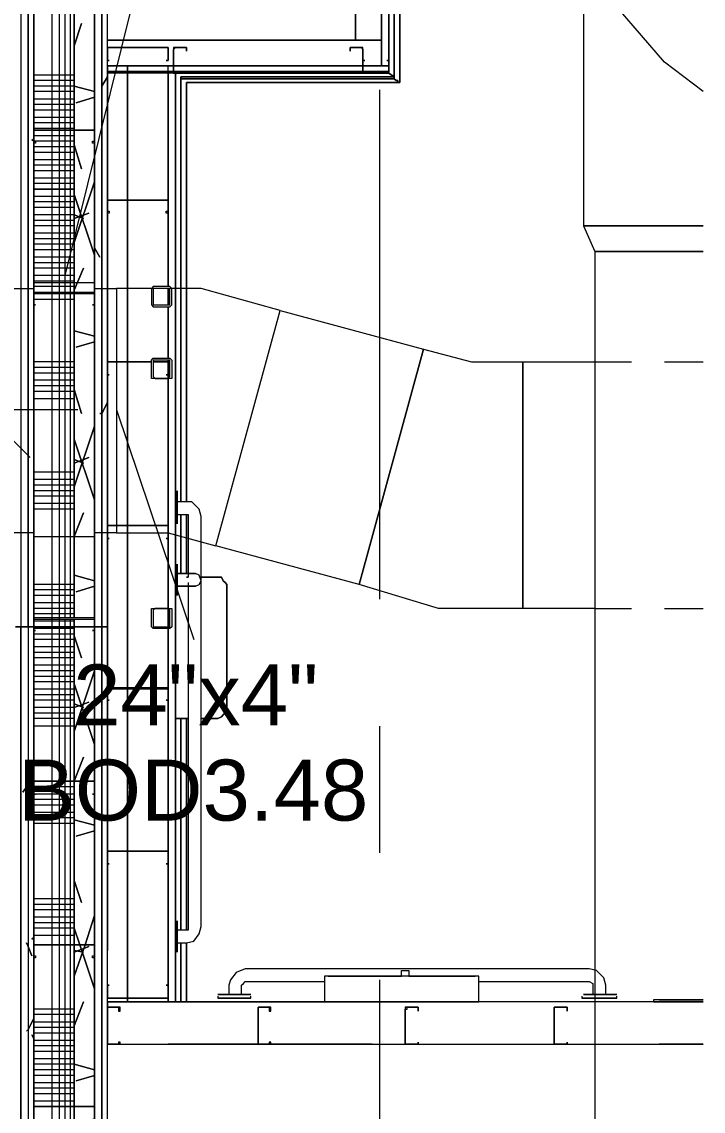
# Model space of a CAD drawing. Header units: metres. Extents: x -2 to 237, y -8 to 52.
# Drawn here: x 54.734 to 56.432, y 29.293 to 32.008 of the extents above; entities that cross this region are included whole.
import ezdxf

# ---------------------------------------------------------------- set-up
doc = ezdxf.new("R2010")
doc.units = ezdxf.units.M
doc.layers.add('HVAC - Ductos', color=5, linetype='Continuous', lineweight=0)
doc.layers.add('PDF2_Text', color=7, linetype='Continuous', lineweight=0)
doc.layers.add('PDF2_Geometry', color=7, linetype='Continuous', lineweight=0, true_color=0xaaaaaa)
doc.styles.add('PDF Helvetica', font='')
doc.styles.get('PDF Helvetica').set_extended_font_data('Helvetica')

msp = doc.modelspace()

# ---------------------------------------------------------------- linework, layer by layer
at = {"layer": 'HVAC - Ductos', "lineweight": 0}
for points in [[(56.4316, 32.7224), (56.1338, 32.7224), (56.1338, 31.4991), (56.4316, 31.4991), (56.1338, 31.4991), (56.1614, 31.435), (56.4317, 31.435), (56.1614, 31.435), (56.1614, 26.4592), (56.4317, 26.4592), (56.1614, 26.4592), (56.1842, 26.3997), (56.4317, 26.3997), (56.1842, 26.3997), (56.1842, 24.8557), (56.4317, 24.8557), (56.1842, 24.8557), (56.1842, 24.8327), (56.4317, 24.8327)], [(54.8418, 31.3754), (55.0113, 32.0581)], [(54.5165, 31.1601), (54.6356, 31.0409), (54.7547, 30.9218)], [(56.1614, 30.5461), (55.9826, 30.5461), (55.9826, 31.1601), (56.1614, 31.1601)], [(56.1614, 31.1601), (56.253, 31.1601)], [(56.3355, 31.1601), (56.4317, 31.1601)], [(54.8739, 31.0409), (54.6356, 31.0409), (54.3974, 31.0409)], [(54.9701, 31.0409), (55.1625, 30.4682)], [(56.1614, 30.5461), (56.253, 30.5461)], [(56.3355, 30.5461), (56.4317, 30.5461)]]:
    msp.add_lwpolyline(points, dxfattribs=at)
for points in [[(54.9151, 30.7248), (54.9151, 31.3571), (54.7639, 31.3571), (54.7639, 30.7248)], [(54.7639, 30.734), (53.5269, 30.734), (53.5269, 31.3433), (54.7639, 31.3433)], [(54.9701, 30.734), (54.9151, 30.734), (54.9151, 31.3433), (54.9701, 31.3433)], [(55.0984, 30.734), (55.2175, 30.7019), (55.3779, 31.2884), (55.7352, 31.1921), (55.5749, 30.6057), (55.2175, 30.7019), (55.3779, 31.2884), (55.1808, 31.3433), (54.9701, 31.3433), (54.9701, 30.734)], [(55.8543, 31.1601), (55.9826, 31.1601), (55.9826, 30.5461), (55.7719, 30.5461), (55.5749, 30.6057), (55.7352, 31.1921)]]:
    msp.add_lwpolyline(points, close=True, dxfattribs=at)
at = {"layer": 'PDF2_Geometry', "lineweight": 0}
for points in [[(54.9472, 30.5003), (54.9472, 32.6812), (55.8269, 32.6812), (55.8498, 32.6812), (55.891, 32.6812), (56.0834, 32.6812), (56.0834, 32.8965), (55.8498, 32.8965), (54.7318, 32.8965), (54.7318, 32.6812), (54.7318, 30.5003), (54.7639, 30.5003), (54.9151, 30.5003)], [(54.9151, 30.5003), (54.9334, 30.5003), (54.9334, 32.6949), (54.9151, 32.6949)], [(54.9334, 30.5003), (54.9472, 30.5003), (54.9472, 32.6812), (54.9334, 32.6812)], [(55.6482, 32.0718), (55.6482, 31.9114)], [(55.1442, 31.9435), (55.1167, 31.9435), (55.1121, 31.9435), (55.1121, 31.939), (55.1121, 31.8794), (55.1167, 31.8794), (55.1442, 31.8794), (55.1442, 31.884), (55.1442, 31.8794), (55.1167, 31.8794), (55.1121, 31.8794), (55.1121, 31.939), (55.1167, 31.9435), (55.1442, 31.9435), (55.1442, 31.9344)], [(55.552, 31.8794), (55.5794, 31.8794), (55.584, 31.8794), (55.584, 31.939), (55.584, 31.9435), (55.5794, 31.9435), (55.552, 31.9435), (55.552, 31.9344), (55.552, 31.9435), (55.5794, 31.9435), (55.584, 31.939), (55.584, 31.8794), (55.5794, 31.8794), (55.552, 31.8794), (55.552, 31.884)], [(54.9518, 31.9114), (54.9472, 31.9114)], [(55.584, 31.9114), (55.584, 31.8794), (55.6436, 31.8794), (55.6482, 31.8794), (55.6482, 31.9114), (55.6436, 31.9114), (55.6482, 31.9114), (55.6482, 31.8794), (55.6436, 31.8794), (55.584, 31.8794), (55.584, 31.9114), (55.5886, 31.9114)], [(55.1304, 31.8702), (55.6619, 31.8702), (55.6482, 31.8794), (55.6619, 31.8702), (55.1304, 31.8702), (55.6619, 31.8702), (55.1304, 31.8702), (55.6619, 31.8702)], [(55.1304, 31.8702), (55.1304, 30.8118), (55.1304, 31.8656), (55.1304, 30.8118)], [(54.7639, 31.7374), (54.9151, 31.7374), (54.9151, 31.7053), (54.9105, 31.7053), (54.9105, 31.7099), (54.9151, 31.7099), (54.9151, 31.7374), (54.7639, 31.7374), (54.7639, 31.7099), (54.7685, 31.7099), (54.7685, 31.7053), (54.7639, 31.7053)], [(54.7639, 31.5907), (54.8647, 31.5907)], [(54.9472, 31.5633), (55.0984, 31.5633), (55.0984, 31.5312), (55.0938, 31.5312), (55.0938, 31.5357), (55.0984, 31.5357), (55.0984, 31.5633), (54.9472, 31.5633), (54.9472, 31.5357), (54.9518, 31.5357), (54.9518, 31.5312), (54.9472, 31.5312)], [(54.9472, 31.1555), (54.9472, 31.5312)], [(54.7639, 31.3296), (54.7639, 31.3342), (54.9151, 31.3342), (54.9151, 31.3296), (54.9151, 31.3021), (54.9105, 31.3021), (54.9151, 31.3021), (54.9151, 31.3296), (54.7639, 31.3296), (54.7639, 31.3021)], [(55.0663, 31.3021), (55.0984, 31.3021), (55.103, 31.3021), (55.103, 31.3066), (55.103, 31.3388), (55.103, 31.3433), (55.0984, 31.3433), (55.0663, 31.3433), (55.0617, 31.3433), (55.0617, 31.3388), (55.0617, 31.3066), (55.0617, 31.3021)], [(55.0984, 31.3021), (55.0984, 31.3433)], [(54.7685, 31.3021), (54.7639, 31.3021)], [(55.0984, 31.1692), (55.0984, 31.2975)], [(55.0572, 31.1601), (55.0572, 31.1646), (55.0617, 31.1692), (55.0663, 31.1692), (55.0984, 31.1692), (55.103, 31.1692), (55.1075, 31.1646), (55.1075, 31.1601), (55.1075, 31.1234), (55.1075, 31.1188), (55.103, 31.1188), (55.0984, 31.1188), (55.0663, 31.1188), (55.0617, 31.1188), (55.0572, 31.1188), (55.0572, 31.1234)], [(55.0663, 31.1188), (55.0984, 31.1188), (55.103, 31.1234), (55.103, 31.1601), (55.103, 31.1646), (55.0984, 31.1646), (55.0663, 31.1646), (55.0617, 31.1646), (55.0617, 31.1601), (55.0617, 31.1234)], [(55.0984, 30.5003), (55.0984, 30.5461), (55.0984, 31.1188), (55.0984, 31.1646), (55.0984, 31.1188), (55.0984, 30.5461)], [(54.9472, 31.1555), (54.9472, 31.1601), (55.0572, 31.1601), (54.9472, 31.1601), (54.9472, 31.1555), (54.9472, 31.1279)], [(55.0984, 31.1601), (55.0984, 31.1555), (55.0984, 31.1279), (55.0938, 31.1279), (55.0984, 31.1279), (55.0984, 31.1555), (55.0984, 31.1601), (55.0617, 31.1601)], [(54.9518, 31.1279), (54.9472, 31.1279)], [(54.9472, 30.7523), (54.9472, 31.1279)], [(55.1213, 30.7568), (55.1213, 30.7614), (55.1213, 30.7752), (55.1213, 30.7981), (55.1213, 30.8164), (55.1213, 30.8302), (55.1213, 30.8393), (55.1213, 30.8302), (55.1213, 30.8164), (55.1213, 30.7981), (55.1213, 30.7752), (55.1213, 30.7614)], [(55.1213, 30.8118), (55.1213, 30.8073), (55.1213, 30.8027), (55.1213, 30.7981), (55.1213, 30.7935), (55.1213, 30.789), (55.1213, 30.7844), (55.1213, 30.789), (55.1213, 30.7935), (55.1213, 30.7981), (55.1213, 30.8027), (55.1213, 30.8073)], [(55.1167, 30.7614), (55.1167, 30.6515)], [(55.1167, 30.7614), (55.1167, 30.6515)], [(55.1304, 30.7798), (55.1304, 30.6332)], [(55.1304, 30.7798), (55.1304, 30.6332)], [(55.1442, 30.7798), (55.1442, 30.6332)], [(54.9472, 30.7523), (55.0984, 30.7523), (55.0984, 30.7202), (55.0938, 30.7202), (55.0984, 30.7202), (55.0984, 30.7523), (54.9472, 30.7523), (54.9472, 30.7202)], [(54.9518, 30.7202), (54.9472, 30.7202)], [(54.9472, 30.3445), (54.9472, 30.7202)], [(55.1213, 30.5781), (55.1213, 30.5827), (55.1213, 30.5965), (55.1213, 30.6148), (55.1213, 30.6378), (55.1213, 30.6515), (55.1213, 30.6561), (55.1213, 30.6515), (55.1213, 30.6378), (55.1213, 30.6148), (55.1213, 30.5965), (55.1213, 30.5827)], [(55.1213, 30.5781), (55.1213, 30.5827), (55.1213, 30.5965), (55.1213, 30.6148), (55.1213, 30.6378), (55.1213, 30.6515), (55.1213, 30.6561), (55.1213, 30.6515), (55.1213, 30.6378), (55.1213, 30.6148), (55.1213, 30.5965), (55.1213, 30.5827)], [(55.1213, 30.6148), (55.1213, 30.6194), (55.1213, 30.624), (55.1213, 30.6286), (55.1213, 30.624), (55.1213, 30.6194), (55.1213, 30.6148), (55.1213, 30.6103), (55.1213, 30.6057), (55.1213, 30.6011), (55.1213, 30.6057), (55.1213, 30.6103), (55.1213, 30.6148), (55.1213, 30.6103), (55.1213, 30.6057), (55.1213, 30.6011), (55.1213, 30.6057), (55.1213, 30.6103), (55.1213, 30.6148), (55.1213, 30.6194), (55.1213, 30.624), (55.1213, 30.6286), (55.1213, 30.624), (55.1213, 30.6194)], [(55.1442, 30.624), (55.1488, 30.624)], [(55.1808, 30.624), (55.2175, 30.624), (55.2221, 30.624), (55.2313, 30.624), (55.2359, 30.6148), (55.2404, 30.6103), (55.245, 30.6057), (55.245, 30.5965), (55.245, 30.2987), (55.245, 30.2941), (55.2404, 30.285), (55.2359, 30.2804), (55.2313, 30.2758), (55.2221, 30.2712), (55.2175, 30.2712), (55.1808, 30.2712), (55.2175, 30.2712), (55.2221, 30.2712), (55.2313, 30.2758), (55.2359, 30.2804), (55.2404, 30.285), (55.245, 30.2941), (55.245, 30.2987), (55.245, 30.5965), (55.245, 30.6057), (55.2404, 30.6103), (55.2359, 30.6148), (55.2313, 30.624), (55.2221, 30.624), (55.2175, 30.624)], [(54.9472, 30.5003), (54.9472, 30.6011), (54.9472, 30.5919)], [(55.0572, 30.5415), (55.0572, 30.5461), (55.0617, 30.5461), (55.0663, 30.5461), (55.0984, 30.5461), (55.103, 30.5461), (55.1075, 30.5461), (55.1075, 30.5415), (55.1075, 30.5049), (55.1075, 30.5003), (55.103, 30.4957), (55.0984, 30.4957), (55.0663, 30.4957), (55.0617, 30.4957), (55.0572, 30.5003), (55.0572, 30.5049)], [(55.0663, 30.5003), (55.0984, 30.5003), (55.103, 30.5003), (55.103, 30.5049), (55.103, 30.5415), (55.0984, 30.5461), (55.0663, 30.5461), (55.0617, 30.5415), (55.0617, 30.5049), (55.0617, 30.5003)], [(54.7639, 30.5186), (54.7639, 30.5232), (54.9151, 30.5232), (54.9151, 30.5186), (54.9151, 30.4911), (54.9105, 30.4911), (54.9151, 30.4911), (54.9151, 30.5186), (54.7639, 30.5186), (54.7639, 30.4911)], [(54.7639, 30.5003), (54.7501, 30.5003), (54.7501, 25.4971), (54.7639, 25.4971)], [(54.7685, 30.4911), (54.7639, 30.4911)], [(54.9334, 25.662), (54.9334, 30.5003), (54.9151, 30.5003), (54.9151, 25.662)], [(54.9472, 25.6804), (54.9472, 30.5003), (54.9334, 30.5003), (54.9334, 25.6804)], [(55.0984, 29.5656), (55.0984, 30.4957)], [(54.9472, 30.3445), (54.9472, 30.3491), (55.0984, 30.3491), (55.0984, 30.3445), (55.0984, 30.317), (55.0938, 30.317), (55.0984, 30.317), (55.0984, 30.3445), (54.9472, 30.3445), (54.9472, 30.317)], [(54.9976, 29.5656), (54.9976, 29.5748), (54.9976, 29.9413), (54.9976, 30.3445), (54.9976, 29.9413), (54.9976, 29.5748)], [(54.9518, 30.317), (54.9472, 30.317)], [(54.9472, 29.9413), (54.9472, 30.317)], [(55.1167, 30.2712), (55.1167, 29.7672)], [(55.1167, 30.2712), (55.1167, 29.7672)], [(55.1488, 30.2712), (55.1167, 30.2712)], [(55.1304, 30.2712), (55.1304, 29.7443)], [(55.1304, 30.2712), (55.1304, 29.7443)], [(55.1442, 30.2712), (55.1442, 29.7443)], [(54.7639, 30.1154), (54.9151, 30.1154), (54.9151, 30.0834), (54.9105, 30.0834), (54.9151, 30.0834), (54.9151, 30.1154), (54.7639, 30.1154), (54.7639, 30.0834)], [(54.7685, 30.0834), (54.7639, 30.0834)], [(54.9472, 29.9413), (55.0984, 29.9413), (55.0984, 29.9093), (55.0938, 29.9093), (55.0984, 29.9093), (55.0984, 29.9413), (54.9472, 29.9413), (54.9472, 29.9093)], [(54.9518, 29.9093), (54.9472, 29.9093)], [(54.9472, 29.6939), (54.9472, 29.9093)], [(55.1213, 29.6893), (55.1213, 29.6939), (55.1213, 29.7077), (55.1213, 29.726), (55.1213, 29.7488), (55.1213, 29.7626), (55.1213, 29.7672), (55.1213, 29.7626), (55.1213, 29.7488), (55.1213, 29.726), (55.1213, 29.7077), (55.1213, 29.6939)], [(55.1213, 29.7122), (55.1213, 29.7168), (55.1213, 29.7214), (55.1213, 29.726), (55.1213, 29.7306), (55.1213, 29.7352), (55.1213, 29.7397), (55.1213, 29.7443), (55.1213, 29.7397), (55.1213, 29.7352), (55.1213, 29.7306), (55.1213, 29.726), (55.1213, 29.7214), (55.1213, 29.7168)], [(54.7639, 29.7077), (54.9151, 29.7077), (54.9151, 29.6756), (54.9105, 29.6756), (54.9105, 29.6802), (54.9151, 29.6802), (54.9151, 29.7077), (54.7639, 29.7077), (54.7639, 29.6802), (54.7685, 29.6802), (54.7685, 29.6756), (54.7639, 29.6756)], [(55.1304, 29.7122), (55.1304, 29.5656)], [(55.1304, 29.7122), (55.1304, 29.5656)], [(55.1442, 29.7122), (55.1442, 29.5656), (55.1396, 29.5656), (55.1442, 29.5656)], [(55.6298, 29.6298), (55.6802, 29.6298)], [(55.0984, 29.5794), (55.0984, 29.5748), (54.9472, 29.5748), (54.9472, 29.5794), (54.9472, 29.6068), (54.9518, 29.6068), (54.9472, 29.6068), (54.9472, 29.5794), (54.9472, 29.5748), (55.0984, 29.5748), (55.0984, 29.5794), (55.0984, 29.6068)], [(55.0938, 29.6068), (55.0984, 29.6068)], [(55.3045, 29.584), (55.3, 29.584), (55.2862, 29.584), (55.2633, 29.584), (55.245, 29.584), (55.2313, 29.584), (55.2221, 29.584), (55.2313, 29.584), (55.245, 29.584), (55.2633, 29.584), (55.2862, 29.584), (55.3, 29.584)], [(55.3045, 29.5748), (55.3, 29.5748), (55.2862, 29.5748), (55.2633, 29.5748), (55.245, 29.5748), (55.2267, 29.5748), (55.2221, 29.5748), (55.2267, 29.5748), (55.245, 29.5748), (55.2633, 29.5748), (55.2862, 29.5748), (55.3, 29.5748)], [(55.2496, 29.584), (55.2541, 29.584), (55.2587, 29.584), (55.2633, 29.584), (55.2679, 29.584), (55.2725, 29.584), (55.2771, 29.584), (55.2725, 29.584), (55.2679, 29.584), (55.2633, 29.584), (55.2587, 29.584), (55.2541, 29.584)], [(56.2163, 29.5748), (56.2117, 29.5748), (56.1934, 29.5748), (56.175, 29.5748), (56.1522, 29.5748), (56.1384, 29.5748), (56.1292, 29.5748), (56.1384, 29.5748), (56.1522, 29.5748), (56.175, 29.5748), (56.1934, 29.5748), (56.2117, 29.5748)], [(56.2163, 29.584), (56.2072, 29.584), (56.1934, 29.584), (56.175, 29.584), (56.1522, 29.584), (56.1384, 29.584), (56.1338, 29.584), (56.1384, 29.584), (56.1522, 29.584), (56.175, 29.584), (56.1934, 29.584), (56.2072, 29.584)], [(56.1888, 29.584), (56.1842, 29.584), (56.1796, 29.584), (56.175, 29.584), (56.1705, 29.584), (56.1659, 29.584), (56.1614, 29.584), (56.1659, 29.584), (56.1705, 29.584), (56.175, 29.584), (56.1796, 29.584), (56.1842, 29.584)], [(56.3675, 29.5702), (56.3629, 29.5702), (56.3583, 29.5702), (56.3538, 29.5702), (56.3492, 29.5702), (56.3446, 29.5702), (56.3492, 29.5702), (56.3538, 29.5702), (56.3583, 29.5702), (56.3629, 29.5702)], [(54.9792, 29.5519), (54.9472, 29.5519), (54.9472, 29.5473), (54.9472, 29.4603), (54.9792, 29.4603), (54.9792, 29.4648), (54.9747, 29.4648), (54.9747, 29.4603), (54.9472, 29.4603), (54.9472, 29.5473), (54.9472, 29.5519), (54.9747, 29.5519), (54.9747, 29.5427), (54.9792, 29.5427)], [(55.3549, 29.5519), (55.3229, 29.5519), (55.3229, 29.5473), (55.3229, 29.4603), (55.3549, 29.4603), (55.3549, 29.4648), (55.3503, 29.4648), (55.3503, 29.4603), (55.3229, 29.4603), (55.3229, 29.5473), (55.3229, 29.5519), (55.3503, 29.5519), (55.3503, 29.5427), (55.3549, 29.5427)], [(55.7215, 29.5519), (55.694, 29.5519), (55.6894, 29.5519), (55.6894, 29.5473), (55.6894, 29.4603), (55.694, 29.4603), (55.7215, 29.4603), (55.7215, 29.4648), (55.7215, 29.4603), (55.694, 29.4603), (55.6894, 29.4603), (55.6894, 29.5473), (55.694, 29.5473), (55.694, 29.5519), (55.7215, 29.5519), (55.7215, 29.5427)], [(56.0926, 29.5519), (56.0606, 29.5519), (56.0606, 29.5473), (56.0606, 29.4603), (56.0926, 29.4603), (56.0926, 29.4648), (56.0926, 29.4603), (56.0606, 29.4603), (56.0606, 29.5473), (56.0606, 29.5519), (56.0926, 29.5519), (56.0926, 29.5427)], [(54.7639, 29.2999), (54.7639, 29.3045), (54.9151, 29.3045), (54.9151, 29.2999), (54.9151, 29.2724), (54.9105, 29.2724), (54.9151, 29.2724), (54.9151, 29.2999), (54.9151, 29.3045), (54.7639, 29.3045), (54.7639, 29.2999), (54.7639, 29.2724)]]:
    msp.add_lwpolyline(points, close=True, dxfattribs=at)
for points in [[(56.0834, 32.6812), (56.0834, 32.8965), (55.8498, 32.8965), (54.7318, 32.8965), (54.7318, 32.8782), (54.7318, 32.8965), (54.7318, 30.5003), (54.7501, 30.5003), (54.7501, 32.8782), (54.7318, 32.8782), (54.7318, 32.6812), (54.7318, 32.7911)], [(56.0834, 32.8782), (55.8498, 32.8782), (54.7501, 32.8782), (54.7501, 32.8644), (54.7501, 32.6812), (54.7501, 30.5003), (54.7501, 25.5108), (54.7501, 25.4971), (56.4316, 25.4971)], [(54.7318, 32.6812), (54.7318, 30.5003), (54.7181, 30.5003), (54.7318, 30.5003), (54.7318, 28.0445), (54.7318, 30.5003), (54.7501, 30.5003), (54.7501, 32.8644), (54.7639, 32.8644), (54.7639, 32.8599), (54.7639, 32.8644), (55.8498, 32.8644), (56.0834, 32.8644)], [(54.7639, 32.8599), (54.7639, 32.8644), (55.8498, 32.8644), (55.8498, 32.8141), (55.9323, 32.8141), (56.0834, 32.8141), (56.0834, 32.7133), (55.8498, 32.7133), (54.9151, 32.7133), (54.8647, 32.7133), (54.9151, 32.7133), (54.9151, 32.6949), (54.9151, 32.6812), (54.9151, 30.5003), (54.9151, 25.662), (54.9151, 25.5612), (55.103, 25.5612)], [(54.7639, 30.5003), (54.7639, 32.6812), (54.7639, 32.8141), (54.7639, 32.8324), (54.7639, 30.5003), (54.7501, 30.5003), (54.7501, 25.4787), (54.7318, 25.4787), (54.7318, 27.9528)], [(54.7639, 32.8141), (54.7639, 30.5003), (54.8647, 30.5003), (54.8647, 30.1154), (54.8647, 29.7077), (54.8647, 29.3045), (54.8647, 28.8967)], [(54.8097, 31.3342), (54.8097, 31.7374), (54.8097, 32.1451), (54.8097, 32.5208), (54.8097, 32.8141)], [(54.8281, 31.3342), (54.8281, 31.7374), (54.8281, 32.1451), (54.8281, 32.5208), (54.8281, 32.8141)], [(54.8418, 31.3342), (54.8418, 31.7374), (54.8418, 32.1451), (54.8418, 32.5208), (54.8418, 32.8141)], [(54.8555, 30.5232), (54.8555, 31.3342), (54.8555, 31.7374), (54.8555, 32.1451), (54.8555, 32.5208), (54.8555, 32.8141)], [(54.8647, 30.5003), (54.8647, 30.5186), (54.8647, 30.5003), (54.9151, 30.5003), (54.9151, 32.7133), (54.8647, 32.7133), (54.8647, 32.5208), (54.8647, 32.1451), (54.8647, 31.7374), (54.8647, 31.3342), (54.8647, 30.5232)], [(54.9334, 25.5612), (54.9334, 25.662), (54.9334, 25.6804), (54.9334, 30.5003), (54.9334, 32.6812), (54.9334, 32.6949), (55.8498, 32.6949), (56.0834, 32.6949)], [(56.4317, 31.8336), (56.3355, 31.9069), (56.2209, 32.0397), (56.1292, 32.1909), (56.0697, 32.3559), (56.0422, 32.53)], [(54.9472, 31.939), (54.9472, 31.9618), (55.5657, 31.9618), (55.5657, 32.1863)], [(55.5657, 32.1863), (55.5657, 31.9618), (55.6298, 31.9618), (55.5657, 31.9618), (54.9472, 31.9618)], [(54.8647, 32.1451), (54.8647, 31.7374), (54.8647, 31.3342), (54.8647, 30.5232), (54.8647, 31.3342), (54.8647, 31.7374), (54.8647, 32.1451)], [(54.9472, 29.5656), (55.1167, 29.5656), (55.1167, 29.6893), (55.1167, 29.5656), (55.1167, 31.8794), (55.1167, 30.8348), (55.1167, 31.8794), (55.584, 31.8794), (55.6482, 31.8794), (55.6482, 31.9618), (55.6482, 32.1085)], [(55.6482, 32.1085), (55.6482, 31.884), (55.6482, 31.8794), (55.584, 31.8794), (55.1167, 31.8794), (54.9472, 31.8794)], [(55.6298, 32.1039), (55.6298, 31.8977), (55.6482, 31.8977), (55.584, 31.8977), (55.1121, 31.8977), (54.9472, 31.8977), (55.1121, 31.8977), (55.584, 31.8977), (55.6298, 31.8977), (55.6298, 31.9618), (55.6298, 32.1039)], [(55.6619, 32.0947), (55.6619, 31.8702), (55.6482, 31.8794), (55.584, 31.8794), (55.2083, 31.8794), (55.584, 31.8794), (55.6482, 31.8794), (55.6619, 31.8702), (55.6619, 32.0947)], [(55.6619, 32.0947), (55.6619, 31.8702), (55.6619, 32.0947), (55.6619, 31.8656), (55.6619, 32.0947), (55.6619, 31.8702), (55.6619, 32.0947), (55.6619, 31.8656), (55.6619, 32.0947), (55.6619, 31.8702), (55.6619, 32.0947)], [(55.6619, 32.0901), (55.6619, 31.8656), (55.6619, 32.0901)], [(55.6756, 32.081), (55.6756, 31.8564), (55.6711, 31.8564), (55.6711, 31.861), (55.6665, 31.861), (55.6619, 31.8656), (55.1304, 31.8656), (55.6619, 31.8656), (55.1304, 31.8656), (55.1304, 30.8118), (55.1304, 31.8656), (55.6619, 31.8656), (55.1304, 31.8656), (55.6619, 31.8656), (55.6665, 31.861), (55.6711, 31.861), (55.6711, 31.8564), (55.6756, 31.8564), (55.1442, 31.8564), (55.1442, 30.8118), (55.1442, 31.8564), (55.6756, 31.8564), (55.6711, 31.8564), (55.6711, 31.861), (55.6665, 31.861), (55.6619, 31.8656), (55.6619, 31.8702), (55.6619, 31.8656), (55.6665, 31.861), (55.6711, 31.861), (55.6711, 31.8564), (55.6756, 31.8564), (55.6756, 32.081)], [(55.6482, 31.9572), (55.6482, 31.8794)], [(55.6482, 31.9572), (55.6482, 31.8794)], [(55.1121, 31.884), (55.0984, 31.884), (55.0984, 31.3479), (55.0663, 31.3479), (55.0617, 31.3479), (55.0572, 31.3433), (55.0572, 31.3388), (55.0572, 31.3066), (55.0572, 31.3021), (55.0617, 31.2975), (55.0663, 31.2975), (55.0984, 31.2975), (55.103, 31.2975), (55.1075, 31.3021), (55.1075, 31.3066), (55.1075, 31.3388), (55.1075, 31.3433), (55.103, 31.3479), (55.0984, 31.3479), (55.0984, 31.8977), (54.9976, 31.8977), (54.9976, 31.5633), (54.9976, 31.1601), (54.9976, 30.7523), (54.9976, 30.3491), (54.9976, 30.7523), (54.9976, 31.1601), (54.9976, 31.5633), (54.9976, 31.8977), (54.9472, 31.8977), (54.9472, 31.5633), (54.9472, 31.8794), (54.9472, 31.9114), (54.9472, 31.939), (54.9472, 31.9435), (55.0984, 31.9435), (55.0984, 31.939), (55.0984, 31.9114), (55.0938, 31.9114), (55.0984, 31.9114), (55.0984, 31.939), (55.0984, 31.9435), (54.9472, 31.9435), (54.9472, 31.939), (54.9472, 31.9114)], [(54.9472, 31.884), (55.1121, 31.884), (55.584, 31.884), (55.6482, 31.884), (55.584, 31.884), (55.1121, 31.884), (54.9472, 31.884), (54.9472, 31.8977)], [(54.9518, 31.9114), (54.9518, 31.9114)], [(55.0938, 31.9114), (55.0938, 31.9114)], [(54.8647, 31.8748), (54.7639, 31.8748)], [(55.1167, 31.884), (55.1167, 31.884)], [(55.1167, 31.8794), (55.1167, 30.8348), (55.1167, 31.8794), (55.1167, 29.5656), (55.1167, 29.6893), (55.1167, 29.5656), (55.607, 29.5656)], [(55.1167, 29.5656), (55.1167, 31.8794), (55.1167, 29.5656)], [(54.8647, 31.861), (54.7639, 31.861)], [(54.8647, 31.8473), (54.7639, 31.8473)], [(55.1304, 31.8702), (55.1304, 30.8118)], [(55.1304, 30.8118), (55.1304, 31.8702)], [(55.1304, 30.8118), (55.1304, 31.8702)], [(55.1304, 30.8118), (55.1304, 31.8702)], [(55.1304, 31.8702), (55.1304, 30.8118)], [(55.1304, 31.8702), (55.1304, 30.8118)], [(55.6619, 31.8702), (55.1304, 31.8702)], [(55.1304, 31.8702), (55.6619, 31.8702)], [(55.1304, 30.8118), (55.1304, 31.8702)], [(55.1304, 31.8702), (55.1304, 30.8118)], [(54.8647, 31.8336), (54.7639, 31.8336)], [(55.6252, 31.8382), (55.6252, 30.569)], [(54.8647, 31.8152), (54.7639, 31.8152)], [(54.8647, 31.8015), (54.7639, 31.8015)], [(54.8647, 31.7878), (54.7639, 31.7878)], [(54.8647, 31.7694), (54.7639, 31.7694)], [(54.8647, 31.7557), (54.7639, 31.7557)], [(54.8647, 31.7419), (54.7639, 31.7419)], [(54.7639, 31.7374), (54.7639, 31.7374)], [(54.7639, 31.7374), (54.7639, 31.7374)], [(54.9151, 31.7374), (54.9151, 31.7374)], [(54.9151, 31.7374), (54.9151, 31.7374)], [(54.8647, 31.7236), (54.7639, 31.7236)], [(54.8647, 31.7099), (54.7639, 31.7099)], [(54.8647, 31.6961), (54.7639, 31.6961)], [(54.8647, 31.6823), (54.7639, 31.6823)], [(54.8647, 31.6641), (54.7639, 31.6641)], [(54.8647, 31.6503), (54.7639, 31.6503)], [(54.8647, 31.6365), (54.7639, 31.6365)], [(54.8647, 31.6182), (54.7639, 31.6182)], [(54.8647, 31.6045), (54.7639, 31.6045)], [(54.8647, 31.5724), (54.7639, 31.5724)], [(54.8647, 31.5587), (54.7639, 31.5587)], [(54.8647, 31.5449), (54.7639, 31.5449)], [(54.9472, 31.5633), (54.9472, 31.5633)], [(54.9472, 31.5633), (54.9472, 31.5633)], [(55.0984, 31.5633), (55.0984, 31.5633)], [(55.0984, 31.5633), (55.0984, 31.5633)], [(54.8647, 31.5266), (54.7639, 31.5266)], [(54.8647, 31.5129), (54.7639, 31.5129)], [(54.8647, 31.4991), (54.7639, 31.4991)], [(54.8647, 31.4808), (54.7639, 31.4808)], [(54.8647, 31.467), (54.7639, 31.467)], [(54.8647, 31.4533), (54.7639, 31.4533)], [(54.8647, 31.4395), (54.7639, 31.4395)], [(54.8647, 31.4212), (54.7639, 31.4212)], [(54.8647, 31.4074), (54.7639, 31.4074)], [(54.8647, 31.3937), (54.7639, 31.3937)], [(54.8647, 31.3754), (54.7639, 31.3754)], [(54.8647, 31.3616), (54.7639, 31.3616)], [(54.8647, 31.3479), (54.7639, 31.3479)], [(54.8647, 31.3296), (54.7639, 31.3296)], [(54.7639, 31.3296), (54.7639, 31.3296)], [(54.8097, 28.4935), (54.8097, 28.8967), (54.8097, 29.3045), (54.8097, 29.7077), (54.8097, 30.1154), (54.8097, 30.5003), (54.8097, 30.5186), (54.8097, 31.3296)], [(54.8281, 28.4935), (54.8281, 28.8967), (54.8281, 29.3045), (54.8281, 29.7077), (54.8281, 30.1154), (54.8281, 30.5003), (54.8281, 30.5186), (54.8281, 31.3296)], [(54.8418, 30.5232), (54.8418, 31.3296)], [(54.9151, 31.3296), (54.9151, 31.3296)], [(54.8647, 31.3158), (54.7639, 31.3158)], [(54.7685, 31.3021), (54.7685, 31.3021)], [(54.9105, 31.3021), (54.9105, 31.3021)], [(54.8647, 31.1601), (54.7639, 31.1601)], [(54.8647, 31.1463), (54.7639, 31.1463)], [(54.8647, 31.1325), (54.7639, 31.1325)], [(54.8647, 31.1143), (54.7639, 31.1143)], [(54.9518, 31.1279), (54.9518, 31.1279)], [(55.0938, 31.1279), (55.0938, 31.1279)], [(54.8647, 31.1005), (54.7639, 31.1005)], [(54.8647, 31.0867), (54.7639, 31.0867)], [(54.8647, 31.0684), (54.7639, 31.0684)], [(54.8647, 30.8852), (54.7639, 30.8852)], [(54.8647, 30.8668), (54.7639, 30.8668)], [(54.8647, 30.853), (54.7639, 30.853)], [(54.8647, 30.8393), (54.7639, 30.8393)], [(55.1213, 30.8073), (55.1213, 30.8393), (55.1213, 30.8302), (55.1213, 30.8164), (55.1213, 30.7935), (55.1213, 30.7706), (55.1213, 30.7568), (55.1213, 30.7614), (55.1213, 30.7798), (55.1213, 30.8027), (55.1213, 30.821), (55.1213, 30.8348), (55.1213, 30.8393)], [(54.8647, 30.8256), (54.7639, 30.8256)], [(55.1213, 29.7122), (55.1442, 29.7122), (55.1625, 29.7168), (55.1763, 29.7352), (55.1808, 29.7534), (55.1808, 30.7752), (55.1763, 30.7935), (55.1579, 30.8118), (55.1442, 30.8118), (55.1213, 30.8118)], [(54.8647, 30.8073), (54.7639, 30.8073)], [(54.8647, 30.7935), (54.7639, 30.7935)], [(55.1213, 30.7844), (55.1213, 30.7568)], [(55.1213, 30.7798), (55.1442, 30.7798)], [(55.1304, 30.6332), (55.1304, 30.7798)], [(55.1304, 30.6332), (55.1304, 30.7798)], [(55.1304, 30.7798), (55.1304, 30.6332)], [(55.1304, 30.7798), (55.1304, 30.6332)], [(55.1304, 30.6332), (55.1304, 30.7798)], [(55.1304, 30.6332), (55.1304, 30.7798)], [(55.1304, 30.6332), (55.1304, 30.7798)], [(55.1304, 30.6332), (55.1304, 30.7798)], [(55.1304, 30.6332), (55.1304, 30.7798)], [(55.1304, 30.7798), (55.1304, 30.6332)], [(55.1442, 30.7798), (55.1488, 30.7798), (55.1488, 30.7752), (55.1488, 30.6286), (55.1488, 30.624)], [(54.9472, 30.7523), (54.9472, 30.7523)], [(54.9472, 30.7523), (54.9472, 30.7523)], [(55.0984, 30.7523), (55.0984, 30.7523)], [(55.0984, 30.7523), (55.0984, 30.7523)], [(54.9518, 30.7202), (54.9518, 30.7202)], [(55.0938, 30.7202), (55.0938, 30.7202)], [(55.1213, 30.6286), (55.1213, 30.6561), (55.1213, 30.6515), (55.1213, 30.6332), (55.1213, 30.6103), (55.1213, 30.5919), (55.1213, 30.5781), (55.1213, 30.5827), (55.1213, 30.6011), (55.1213, 30.6194), (55.1213, 30.6423), (55.1213, 30.6561), (55.1213, 30.6423), (55.1213, 30.6194), (55.1213, 30.6011), (55.1213, 30.5827), (55.1213, 30.5781), (55.1213, 30.5919), (55.1213, 30.6103), (55.1213, 30.6332), (55.1213, 30.6515), (55.1213, 30.6561), (55.1213, 30.6332)], [(55.1671, 30.6011), (55.1579, 30.6011), (55.1442, 30.6011), (55.1213, 30.6011), (55.1442, 30.6011), (55.1579, 30.6011), (55.1671, 30.6011), (55.1763, 30.6057), (55.1808, 30.6148), (55.1763, 30.6286), (55.1671, 30.6332), (55.1579, 30.6332), (55.1442, 30.6332), (55.1213, 30.6332), (55.1442, 30.6332), (55.1579, 30.6332), (55.1671, 30.6332)], [(55.1488, 30.624), (55.1442, 30.624)], [(55.1808, 30.2712), (55.2175, 30.2712), (55.2221, 30.2712), (55.2313, 30.2758), (55.2359, 30.2804), (55.2404, 30.285), (55.245, 30.2941), (55.245, 30.2987), (55.245, 30.5965), (55.245, 30.6057), (55.2404, 30.6103), (55.2359, 30.6148), (55.2313, 30.624), (55.2221, 30.624), (55.2175, 30.624), (55.1808, 30.624)], [(54.8647, 30.6057), (54.7639, 30.6057)], [(55.1488, 30.6103), (55.1488, 30.6057), (55.1488, 29.7534), (55.1488, 29.7443), (55.1442, 29.7443), (55.1213, 29.7443)], [(55.1213, 30.6057), (55.1213, 30.5781), (55.1213, 30.6011)], [(54.8647, 30.5919), (54.7639, 30.5919)], [(54.8647, 30.5781), (54.7639, 30.5781)], [(54.8647, 30.5599), (54.7639, 30.5599)], [(54.8647, 30.5461), (54.7639, 30.5461)], [(54.8647, 30.5324), (54.7639, 30.5324)], [(54.7639, 25.5108), (54.7639, 30.5003), (54.8647, 30.5003), (54.8647, 30.5186)], [(54.7639, 30.5186), (54.7639, 30.5186)], [(54.8647, 30.5141), (54.7639, 30.5141)], [(54.8418, 28.4935), (54.8418, 28.8967), (54.8418, 29.3045), (54.8418, 29.7077), (54.8418, 30.1154), (54.8418, 30.5003), (54.8418, 30.5186)], [(54.8555, 28.4935), (54.8555, 28.8967), (54.8555, 29.3045), (54.8555, 29.7077), (54.8555, 30.1154), (54.8555, 30.5003), (54.8555, 30.5186)], [(54.9151, 30.5186), (54.9151, 30.5186)], [(56.4316, 25.6941), (54.9472, 25.6941), (54.9472, 30.5003), (54.9151, 30.5003), (54.7639, 30.5003), (54.7318, 30.5003), (54.7318, 25.4787), (54.7318, 22.9222), (54.7318, 22.7068), (56.4316, 22.7068)], [(54.9151, 25.5612), (54.9151, 30.5003), (54.8647, 30.5003), (54.8647, 30.1154), (54.8647, 29.7077), (54.8647, 29.3045), (54.8647, 28.8967), (54.8647, 28.4935), (54.8647, 28.8967), (54.8647, 29.3045), (54.8647, 29.7077), (54.8647, 30.1154), (54.8647, 30.5003), (54.7639, 30.5003), (54.7639, 25.5108)], [(54.8647, 30.4957), (54.7639, 30.4957)], [(54.7685, 30.4911), (54.7685, 30.4911)], [(54.9105, 30.4911), (54.9105, 30.4911)], [(54.8647, 30.4819), (54.7639, 30.4819)], [(54.8647, 30.4682), (54.7639, 30.4682)], [(54.8647, 30.4499), (54.7639, 30.4499)], [(54.8647, 30.4361), (54.7639, 30.4361)], [(54.8647, 30.4224), (54.7639, 30.4224)], [(54.8647, 30.4041), (54.7639, 30.4041)], [(54.8647, 30.3903), (54.7639, 30.3903)], [(54.8647, 30.3766), (54.7639, 30.3766)], [(54.8647, 30.3629), (54.7639, 30.3629)], [(54.8647, 30.3445), (54.7639, 30.3445)], [(54.8647, 30.3308), (54.7639, 30.3308)], [(54.9472, 30.3445), (54.9472, 30.3445)], [(55.0984, 30.3445), (55.0984, 30.3445)], [(54.8647, 30.317), (54.7639, 30.317)], [(54.8647, 30.2987), (54.7639, 30.2987)], [(54.9518, 30.317), (54.9518, 30.317)], [(55.0938, 30.317), (55.0938, 30.317)], [(54.8647, 30.285), (54.7639, 30.285)], [(54.8647, 30.2712), (54.7639, 30.2712)], [(55.1167, 30.2712), (55.1488, 30.2712)], [(55.1304, 29.7443), (55.1304, 30.2712)], [(55.1304, 29.7443), (55.1304, 30.2712)], [(55.1304, 30.2712), (55.1304, 29.7443)], [(55.1304, 30.2712), (55.1304, 29.7443)], [(55.1304, 29.7443), (55.1304, 30.2712)], [(55.1304, 29.7443), (55.1304, 30.2712)], [(55.1304, 29.7443), (55.1304, 30.2712)], [(55.1304, 29.7443), (55.1304, 30.2712)], [(55.1304, 29.7443), (55.1304, 30.2712)], [(55.1304, 30.2712), (55.1304, 29.7443)], [(54.8647, 30.2529), (54.7639, 30.2529)], [(55.6252, 30.2529), (55.6252, 29.9367)], [(54.7639, 30.1154), (54.7639, 30.1154)], [(54.7639, 30.1154), (54.7639, 30.1154)], [(54.9151, 30.1154), (54.9151, 30.1154)], [(54.9151, 30.1154), (54.9151, 30.1154)], [(54.8647, 30.1017), (54.7639, 30.1017)], [(54.8647, 30.0834), (54.7639, 30.0834)], [(54.7685, 30.0834), (54.7685, 30.0834)], [(54.9105, 30.0834), (54.9105, 30.0834)], [(54.8647, 30.0696), (54.7639, 30.0696)], [(54.8647, 30.0559), (54.7639, 30.0559)], [(54.8647, 30.0375), (54.7639, 30.0375)], [(54.8647, 30.0237), (54.7639, 30.0237)], [(54.8647, 30.0101), (54.7639, 30.0101)], [(54.9472, 29.9413), (54.9472, 29.9413)], [(54.9472, 29.9413), (54.9472, 29.9413)], [(55.0984, 29.9413), (55.0984, 29.9413)], [(55.0984, 29.9413), (55.0984, 29.9413)], [(54.9518, 29.9093), (54.9518, 29.9093)], [(55.0938, 29.9093), (55.0938, 29.9093)], [(54.8647, 29.8222), (54.7639, 29.8222)], [(54.8647, 29.8085), (54.7639, 29.8085)], [(54.8647, 29.7947), (54.7639, 29.7947)], [(54.8647, 29.7764), (54.7639, 29.7764)], [(54.8647, 29.7626), (54.7639, 29.7626)], [(55.1213, 29.7397), (55.1213, 29.7672), (55.1213, 29.7626), (55.1213, 29.7443), (55.1213, 29.7214), (55.1213, 29.7031), (55.1213, 29.6893), (55.1213, 29.6939), (55.1213, 29.7122), (55.1213, 29.7352), (55.1213, 29.7534), (55.1213, 29.7672)], [(54.8647, 29.7488), (54.7639, 29.7488)], [(54.8647, 29.7306), (54.7639, 29.7306)], [(54.7639, 29.7077), (54.7639, 29.7077)], [(54.7639, 29.7077), (54.7639, 29.7077)], [(54.9151, 29.7077), (54.9151, 29.7077)], [(54.9151, 29.7077), (54.9151, 29.7077)], [(55.1213, 29.7168), (55.1213, 29.6893)], [(55.1304, 29.5656), (55.1304, 29.7122)], [(55.1304, 29.5656), (55.1304, 29.7122)], [(55.1304, 29.7122), (55.1304, 29.5656)], [(55.1304, 29.7122), (55.1304, 29.5656)], [(55.1304, 29.5656), (55.1304, 29.7122)], [(55.1304, 29.5656), (55.1304, 29.7122)], [(55.1304, 29.5656), (55.1304, 29.7122)], [(55.1304, 29.5656), (55.1304, 29.7122)], [(55.1304, 29.5656), (55.1304, 29.7122)], [(55.1304, 29.7122), (55.1304, 29.5656)], [(56.1888, 29.584), (56.1888, 29.6068), (56.1842, 29.6252), (56.1659, 29.6435), (56.1476, 29.6481), (55.2908, 29.6481), (55.2679, 29.639), (55.2541, 29.6206), (55.2496, 29.6068), (55.2496, 29.584)], [(55.497, 29.6298), (55.4924, 29.6298), (55.4878, 29.6298), (55.4878, 29.6252), (55.4878, 29.6206), (55.4878, 29.5656), (55.8727, 29.5656), (55.8727, 29.6206), (55.8727, 29.6252), (55.8727, 29.6298), (55.8681, 29.6298), (55.8635, 29.6298)], [(55.749, 29.6298), (55.8635, 29.6298), (55.497, 29.6298), (55.6298, 29.6298)], [(55.6252, 29.6206), (55.6252, 28.3469)], [(55.6802, 29.6298), (55.6802, 29.6435), (55.6986, 29.6435), (55.6986, 29.6298)], [(55.6986, 29.6298), (55.749, 29.6298), (55.6986, 29.6298)], [(55.749, 29.6298), (55.749, 29.6298)], [(54.9518, 29.6068), (54.9518, 29.6068)], [(55.0938, 29.6068), (55.0938, 29.6068)], [(55.2816, 29.584), (55.2816, 29.6068), (55.2862, 29.6114), (55.2908, 29.616), (55.4878, 29.616)], [(55.8727, 29.616), (56.1476, 29.616), (56.1568, 29.6114), (56.1568, 29.6068), (56.1568, 29.584)], [(56.4317, 29.5656), (54.9472, 29.5656), (54.9472, 29.4603), (56.4317, 29.4603), (56.3217, 29.4603)], [(55.2541, 29.584), (55.2221, 29.584), (55.2313, 29.584), (55.245, 29.584), (55.2679, 29.584), (55.2908, 29.584), (55.3045, 29.584), (55.3, 29.584), (55.2816, 29.584), (55.2587, 29.584), (55.2404, 29.584), (55.2267, 29.584), (55.2221, 29.584)], [(55.2221, 29.5794), (55.2221, 29.5748)], [(55.2771, 29.584), (55.3045, 29.584)], [(55.3045, 29.5748), (55.3045, 29.5794)], [(56.1292, 29.5794), (56.1292, 29.5748)], [(56.1614, 29.584), (56.1338, 29.584), (56.1384, 29.584), (56.1568, 29.584), (56.1796, 29.584), (56.198, 29.584), (56.2117, 29.584), (56.2163, 29.584), (56.2072, 29.584), (56.1934, 29.584), (56.1705, 29.584), (56.1476, 29.584), (56.1338, 29.584)], [(56.1842, 29.584), (56.2163, 29.584)], [(56.2163, 29.5748), (56.2163, 29.5794)], [(56.4316, 29.5702), (56.3079, 29.5702), (56.3079, 29.5656), (56.4316, 29.5656)], [(56.3217, 29.5702), (56.4317, 29.5702)], [(54.8647, 29.5473), (54.7639, 29.5473)], [(54.8647, 29.5336), (54.7639, 29.5336)], [(54.8647, 29.5152), (54.7639, 29.5152)], [(54.8647, 29.5015), (54.7639, 29.5015)], [(54.8647, 29.4877), (54.7639, 29.4877)], [(54.8647, 29.4694), (54.7639, 29.4694)], [(54.8647, 29.4557), (54.7639, 29.4557)], [(55.607, 29.4603), (55.1167, 29.4603), (55.0984, 29.4603)], [(54.8647, 29.4419), (54.7639, 29.4419)], [(54.8647, 29.4236), (54.7639, 29.4236)], [(54.8647, 29.4099), (54.7639, 29.4099)], [(54.8647, 29.3961), (54.7639, 29.3961)], [(54.8647, 29.3823), (54.7639, 29.3823)], [(54.8647, 29.3641), (54.7639, 29.3641)], [(54.8647, 29.3503), (54.7639, 29.3503)], [(54.8647, 29.3365), (54.7639, 29.3365)], [(54.8647, 29.3182), (54.7639, 29.3182)], [(54.8647, 29.3045), (54.7639, 29.3045)]]:
    msp.add_lwpolyline(points, dxfattribs=at)
at = {"layer": 'PDF2_Geometry', "color": 254, "lineweight": 0, "true_color": 0xdddddd}
for points in [[(54.883, 32.0031), (54.8647, 31.9481)], [(54.8647, 31.8473), (54.9151, 31.8336)], [(54.9151, 31.8198), (54.8693, 31.8061)], [(54.8647, 31.7007), (54.883, 31.6411)], [(54.9151, 31.6091), (54.8647, 31.4579)], [(54.8647, 31.577), (54.9151, 31.4258)], [(54.9014, 31.5312), (54.8647, 31.5174)], [(54.8647, 31.5266), (54.8876, 31.5174)], [(54.8876, 31.3937), (54.8647, 31.3388)], [(54.8647, 31.238), (54.9151, 31.2242)], [(54.9151, 31.2104), (54.8693, 31.1967)], [(54.8647, 31.0913), (54.883, 31.0317)], [(54.9151, 30.9997), (54.8647, 30.8485)], [(54.8647, 30.9676), (54.9151, 30.8164)], [(54.9014, 30.9218), (54.8647, 30.9081)], [(54.8647, 30.9172), (54.8876, 30.9081)], [(54.8876, 30.7844), (54.8647, 30.7248)], [(54.8647, 30.6286), (54.9151, 30.6148)], [(54.9151, 30.6011), (54.8693, 30.5873)], [(54.8647, 30.4774), (54.883, 30.4224)], [(54.9151, 30.3903), (54.8647, 30.2392)], [(54.8647, 30.3583), (54.9151, 30.207)], [(54.9014, 30.3124), (54.8647, 30.2987)], [(54.8647, 30.3078), (54.8876, 30.2987)], [(54.8876, 30.175), (54.8647, 30.1154)], [(54.8647, 30.0192), (54.9151, 30.0055)], [(54.9151, 29.9917), (54.8693, 29.978)], [(54.8647, 29.868), (54.883, 29.8131)], [(54.9151, 29.781), (54.8922, 29.7077), (54.8647, 29.6298), (54.8922, 29.7077)], [(54.8647, 29.7488), (54.8785, 29.7077), (54.9151, 29.5977), (54.8785, 29.7077)], [(54.9014, 29.7031), (54.8647, 29.6893)], [(54.8647, 29.6939), (54.8876, 29.6893)], [(54.8876, 29.5656), (54.8647, 29.5061)], [(54.9151, 29.4785), (54.9151, 29.4739)], [(54.8647, 29.4099), (54.9151, 29.3961)], [(54.9151, 29.3823), (54.8693, 29.3686)]]:
    msp.add_lwpolyline(points, close=True, dxfattribs=at)
at = {"layer": 'PDF2_Geometry', "color": 254, "lineweight": 0, "true_color": 0xd2d2d2}
for points in [[(55.584, 31.9344), (55.584, 31.9344)], [(54.883, 31.7374), (54.883, 31.7374)], [(54.8601, 31.3296), (54.8601, 31.3342)], [(54.7639, 30.1108), (54.7639, 30.1108)], [(54.7685, 30.1154), (54.7685, 30.1154)], [(54.8647, 29.7077), (54.8647, 29.7077)], [(55.7123, 29.5519), (55.7123, 29.5519)], [(56.0926, 29.5473), (56.0926, 29.5473)], [(55.6894, 29.529), (55.6894, 29.529)], [(56.0606, 29.5152), (56.0606, 29.5198)], [(54.8372, 29.3045), (54.8418, 29.3045)]]:
    msp.add_lwpolyline(points, dxfattribs=at)
at = {"layer": 'PDF2_Geometry', "color": 254, "lineweight": 0, "true_color": 0xdddddd}
for points in [[(54.9151, 31.916), (54.9151, 31.916)], [(54.9151, 31.916), (54.9151, 31.916)], [(54.9151, 31.1188), (54.9151, 31.1188)], [(54.9151, 31.1188), (54.9151, 31.1188)], [(54.9151, 30.6973), (54.9151, 30.6973)], [(54.9151, 30.6973), (54.9151, 30.6973)], [(54.9151, 29.9001), (54.9151, 29.9001)], [(54.9151, 29.9001), (54.9151, 29.9001)]]:
    msp.add_lwpolyline(points, dxfattribs=at)
at = {"layer": 'PDF2_Geometry', "color": 254, "lineweight": 0, "true_color": 0xeaeaea}
for points in [[(54.9334, 31.8473), (54.9472, 31.8702)], [(54.7593, 31.7144), (54.7639, 31.7099)], [(54.9151, 31.4441), (54.9288, 31.4212)], [(54.9288, 31.0317), (54.9334, 31.0317), (54.9472, 31.0593), (54.9334, 31.0317)], [(54.9288, 30.4041), (54.9334, 30.3995), (54.9472, 30.3766), (54.9334, 30.3995)], [(54.7501, 30.1063), (54.7547, 30.1154), (54.7501, 30.1063), (54.7364, 30.088)], [(54.7593, 29.7214), (54.7639, 29.726)], [(54.7501, 29.7031), (54.7593, 29.6802), (54.7501, 29.7031), (54.7456, 29.7122)], [(54.7501, 29.4969), (54.7639, 29.5244), (54.7501, 29.4969), (54.7456, 29.4923)], [(54.7593, 29.4831), (54.7639, 29.4739)]]:
    msp.add_lwpolyline(points, close=True, dxfattribs=at)
for points in [[(54.9151, 31.6457), (54.9151, 31.6457)], [(54.9151, 31.6457), (54.9151, 31.6457)], [(54.9151, 29.7855), (54.9151, 29.7855)], [(54.9151, 29.7855), (54.9151, 29.7855)]]:
    msp.add_lwpolyline(points, dxfattribs=at)

# ---------------------------------------------------------------- texts
at = {"layer": 'PDF2_Text', "lineweight": 0, "char_height": 0.1519, "attachment_point": 4, "style": 'PDF Helvetica'}
for s, insert in [('24"x4"', (54.862, 30.3303)), ('BOD3.48', (54.7246, 30.0921))]:
    msp.add_mtext(s, dxfattribs=dict(at, insert=insert))

doc.saveas('drawing.dxf')
